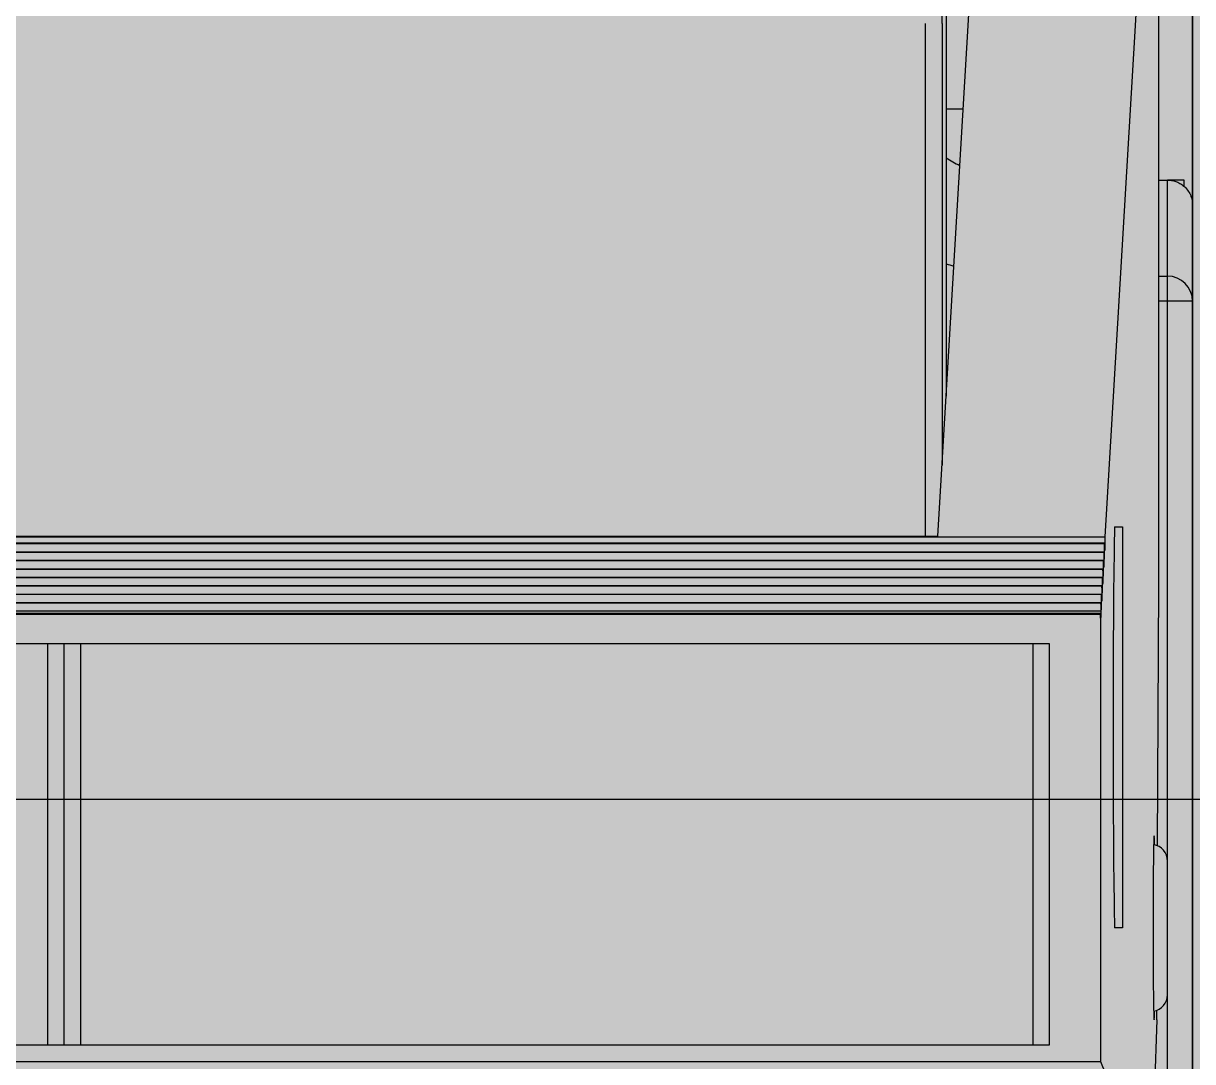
# Model space of a CAD drawing. Extents: x -20 to 2016, y -5898 to 916.
# Drawn here: x 1379.38 to 1393.38, y 624.33 to 636.76 of the extents above; entities that cross this region are included whole.
import ezdxf

# ---------------------------------------------------------------- set-up
doc = ezdxf.new("R2010")
doc.units = 0
doc.layers.add('MAIN-1', color=7, linetype='Continuous')
doc.layers.add('SYMS', color=7, linetype='Continuous')

msp = doc.modelspace()

# ---------------------------------------------------------------- hatches: boundary and pattern name
at = {"layer": 'SYMS', "true_color": 0x636466}
h = msp.add_hatch(color=251, dxfattribs=at)
h.dxf.hatch_style = 1
h.paths.add_polyline_path([(1399.586, 683.552), (1393.381, 683.552), (1393.381, 595.709), (1399.586, 595.709)])
h = msp.add_hatch(color=251, dxfattribs=at)
h.dxf.hatch_style = 1
h.paths.add_polyline_path([(1366.481, 597.033), (1393.381, 597.033), (1393.381, 676.033), (1366.481, 676.033)])

# ---------------------------------------------------------------- linework, layer by layer
at = {"layer": 'MAIN-1'}
for p, q in [((1390.431, 646.991), (1390.431, 632.298)), ((1392.977, 630.036), (1392.977, 640.568)), ((1390.331, 630.62), (1390.912, 640.433)), ((1392.913, 640.433), (1392.331, 630.615)), ((1390.382, 636.758), (1390.41, 638.358)), ((1390.182, 630.62), (1390.182, 636.758)), ((1390.382, 636.758), (1390.382, 631.472)), ((1390.634, 635.733), (1390.431, 635.733)), ((1392.977, 634.883), (1393.081, 634.883)), ((1393.281, 634.883), (1393.081, 634.883)), ((1393.081, 634.883), (1393.093, 634.882)), ((1393.081, 633.733), (1393.081, 634.883)), ((1393.093, 634.882), (1393.106, 634.882)), ((1393.106, 634.882), (1393.118, 634.88)), ((1393.118, 634.88), (1393.131, 634.878)), ((1393.131, 634.878), (1393.143, 634.876)), ((1393.143, 634.876), (1393.156, 634.873)), ((1393.156, 634.873), (1393.168, 634.87)), ((1393.168, 634.87), (1393.18, 634.866)), ((1393.18, 634.866), (1393.193, 634.861)), ((1393.193, 634.861), (1393.205, 634.856)), ((1393.205, 634.856), (1393.217, 634.85)), ((1393.217, 634.85), (1393.229, 634.843)), ((1393.229, 634.843), (1393.242, 634.836)), ((1393.242, 634.836), (1393.253, 634.828)), ((1393.253, 634.828), (1393.265, 634.819)), ((1393.265, 634.819), (1393.277, 634.81)), ((1393.277, 634.81), (1393.288, 634.8)), ((1393.281, 634.806), (1393.281, 634.883)), ((1393.288, 634.8), (1393.299, 634.789)), ((1393.299, 634.789), (1393.31, 634.777)), ((1393.31, 634.777), (1393.32, 634.764)), ((1393.32, 634.764), (1393.33, 634.75)), ((1393.33, 634.75), (1393.339, 634.736)), ((1393.339, 634.736), (1393.347, 634.721)), ((1393.347, 634.721), (1393.355, 634.705)), ((1393.355, 634.705), (1393.361, 634.689)), ((1393.361, 634.689), (1393.367, 634.672)), ((1393.367, 634.672), (1393.372, 634.655)), ((1393.372, 634.655), (1393.376, 634.637)), ((1393.376, 634.637), (1393.379, 634.619)), ((1393.379, 634.619), (1393.38, 634.601)), ((1393.38, 634.601), (1393.381, 634.583)), ((1393.381, 634.583), (1393.381, 633.433)), ((1392.977, 633.733), (1393.081, 633.733)), ((1393.081, 633.433), (1393.081, 633.733)), ((1393.081, 633.433), (1392.977, 633.433)), ((1393.081, 626.733), (1393.081, 633.433)), ((1393.381, 633.433), (1393.081, 633.433)), ((1393.381, 633.433), (1393.381, 615.833)), ((1392.448, 630.733), (1392.446, 630.655)), ((1392.448, 630.733), (1392.542, 630.733)), ((1392.542, 630.733), (1392.542, 625.933)), ((1367.422, 630.615), (1392.331, 630.615)), ((1369.422, 630.62), (1390.331, 630.62)), ((1392.331, 630.615), (1392.331, 630.613)), ((1392.331, 630.613), (1392.331, 630.611)), ((1392.331, 630.611), (1392.331, 630.609)), ((1392.331, 630.609), (1392.331, 630.607)), ((1392.331, 630.607), (1392.331, 630.605)), ((1392.331, 630.605), (1392.331, 630.602)), ((1392.331, 630.602), (1392.331, 630.599)), ((1392.331, 630.599), (1392.331, 630.596)), ((1392.331, 630.596), (1392.331, 630.592)), ((1392.331, 630.592), (1392.331, 630.588)), ((1392.446, 630.655), (1392.444, 630.568)), ((1367.423, 630.542), (1392.33, 630.542)), ((1367.427, 630.532), (1392.326, 630.532)), ((1392.325, 630.461), (1392.324, 630.452)), ((1392.324, 630.452), (1392.324, 630.443)), ((1392.326, 630.521), (1392.325, 630.517)), ((1392.325, 630.517), (1392.325, 630.513)), ((1392.325, 630.513), (1392.325, 630.508)), ((1392.325, 630.508), (1392.325, 630.502)), ((1392.325, 630.502), (1392.325, 630.496)), ((1392.325, 630.496), (1392.325, 630.49)), ((1392.325, 630.49), (1392.325, 630.483)), ((1392.325, 630.483), (1392.325, 630.476)), ((1392.325, 630.476), (1392.325, 630.469)), ((1392.325, 630.469), (1392.325, 630.461)), ((1392.326, 630.532), (1392.326, 630.531)), ((1392.326, 630.531), (1392.326, 630.532)), ((1392.326, 630.531), (1392.326, 630.53)), ((1392.327, 630.53), (1392.326, 630.531)), ((1392.326, 630.53), (1392.326, 630.529)), ((1392.326, 630.529), (1392.326, 630.527)), ((1392.326, 630.527), (1392.326, 630.524)), ((1392.326, 630.524), (1392.326, 630.521)), ((1392.327, 630.528), (1392.327, 630.53)), ((1392.327, 630.526), (1392.327, 630.528)), ((1392.327, 630.523), (1392.327, 630.526)), ((1392.327, 630.519), (1392.327, 630.523)), ((1392.327, 630.515), (1392.327, 630.519)), ((1392.327, 630.51), (1392.327, 630.515)), ((1392.328, 630.504), (1392.327, 630.51)), ((1392.328, 630.498), (1392.328, 630.504)), ((1392.328, 630.491), (1392.328, 630.498)), ((1392.328, 630.482), (1392.328, 630.491)), ((1392.328, 630.474), (1392.328, 630.482)), ((1392.328, 630.468), (1392.328, 630.474)), ((1392.328, 630.463), (1392.328, 630.468)), ((1392.328, 630.46), (1392.328, 630.463)), ((1392.328, 630.457), (1392.328, 630.46)), ((1392.328, 630.455), (1392.328, 630.457)), ((1392.328, 630.453), (1392.328, 630.455)), ((1392.329, 630.452), (1392.328, 630.453)), ((1392.33, 630.46), (1392.329, 630.458)), ((1392.329, 630.458), (1392.329, 630.455)), ((1392.329, 630.455), (1392.329, 630.453)), ((1392.329, 630.453), (1392.329, 630.452)), ((1392.329, 630.452), (1392.329, 630.451)), ((1392.329, 630.451), (1392.329, 630.452)), ((1392.329, 630.451), (1392.329, 630.45)), ((1392.329, 630.45), (1392.329, 630.451)), ((1392.329, 630.45), (1392.329, 630.449)), ((1392.329, 630.449), (1392.329, 630.45)), ((1392.329, 630.449), (1392.329, 630.449)), ((1392.329, 630.449), (1392.329, 630.449)), ((1392.331, 630.57), (1392.33, 630.565)), ((1392.33, 630.565), (1392.33, 630.56)), ((1392.33, 630.56), (1392.33, 630.554)), ((1392.33, 630.554), (1392.33, 630.548)), ((1392.33, 630.548), (1392.33, 630.542)), ((1392.33, 630.542), (1392.33, 630.529)), ((1392.33, 630.529), (1392.33, 630.519)), ((1392.33, 630.519), (1392.33, 630.509)), ((1392.33, 630.509), (1392.33, 630.501)), ((1392.33, 630.501), (1392.33, 630.495)), ((1392.33, 630.495), (1392.33, 630.489)), ((1392.33, 630.489), (1392.33, 630.484)), ((1392.33, 630.484), (1392.33, 630.479)), ((1392.33, 630.479), (1392.33, 630.475)), ((1392.33, 630.475), (1392.33, 630.471)), ((1392.33, 630.471), (1392.33, 630.467)), ((1392.33, 630.467), (1392.33, 630.464)), ((1392.33, 630.464), (1392.33, 630.46)), ((1392.331, 630.588), (1392.331, 630.584)), ((1392.331, 630.584), (1392.331, 630.58)), ((1392.331, 630.58), (1392.331, 630.575)), ((1392.331, 630.575), (1392.331, 630.57)), ((1392.442, 630.472), (1392.441, 630.367)), ((1392.444, 630.568), (1392.442, 630.472)), ((1367.429, 630.434), (1392.324, 630.434)), ((1367.433, 630.431), (1392.32, 630.431)), ((1367.435, 630.333), (1392.318, 630.333)), ((1367.439, 630.329), (1392.314, 630.329)), ((1392.314, 630.319), (1392.313, 630.315)), ((1392.313, 630.315), (1392.313, 630.311)), ((1392.313, 630.311), (1392.313, 630.306)), ((1392.314, 630.329), (1392.314, 630.329)), ((1392.314, 630.329), (1392.314, 630.328)), ((1392.315, 630.329), (1392.314, 630.329)), ((1392.314, 630.328), (1392.314, 630.327)), ((1392.314, 630.327), (1392.314, 630.325)), ((1392.314, 630.325), (1392.314, 630.322)), ((1392.314, 630.322), (1392.314, 630.319)), ((1392.315, 630.328), (1392.315, 630.329)), ((1392.315, 630.326), (1392.315, 630.328)), ((1392.315, 630.324), (1392.315, 630.326)), ((1392.315, 630.321), (1392.315, 630.324)), ((1392.315, 630.317), (1392.315, 630.321)), ((1392.315, 630.313), (1392.315, 630.317)), ((1392.315, 630.308), (1392.315, 630.313)), ((1392.319, 630.351), (1392.318, 630.342)), ((1392.318, 630.342), (1392.318, 630.333)), ((1392.318, 630.333), (1392.318, 630.321)), ((1392.318, 630.321), (1392.318, 630.311)), ((1392.318, 630.311), (1392.318, 630.302)), ((1392.32, 630.42), (1392.319, 630.416)), ((1392.319, 630.416), (1392.319, 630.412)), ((1392.319, 630.412), (1392.319, 630.407)), ((1392.319, 630.407), (1392.319, 630.401)), ((1392.319, 630.401), (1392.319, 630.395)), ((1392.319, 630.395), (1392.319, 630.389)), ((1392.319, 630.389), (1392.319, 630.382)), ((1392.319, 630.382), (1392.319, 630.375)), ((1392.319, 630.375), (1392.319, 630.368)), ((1392.319, 630.368), (1392.319, 630.36)), ((1392.319, 630.36), (1392.319, 630.351)), ((1392.32, 630.431), (1392.32, 630.43)), ((1392.32, 630.43), (1392.32, 630.431)), ((1392.32, 630.43), (1392.32, 630.429)), ((1392.321, 630.429), (1392.32, 630.43)), ((1392.32, 630.429), (1392.32, 630.428)), ((1392.32, 630.428), (1392.32, 630.426)), ((1392.32, 630.426), (1392.32, 630.423)), ((1392.32, 630.423), (1392.32, 630.42)), ((1392.321, 630.427), (1392.321, 630.429)), ((1392.321, 630.425), (1392.321, 630.427)), ((1392.321, 630.422), (1392.321, 630.425)), ((1392.321, 630.418), (1392.321, 630.422)), ((1392.321, 630.414), (1392.321, 630.418)), ((1392.321, 630.409), (1392.321, 630.414)), ((1392.322, 630.403), (1392.321, 630.409)), ((1392.322, 630.397), (1392.322, 630.403)), ((1392.322, 630.39), (1392.322, 630.397)), ((1392.322, 630.387), (1392.322, 630.39)), ((1392.322, 630.384), (1392.322, 630.387)), ((1392.322, 630.381), (1392.322, 630.384)), ((1392.322, 630.378), (1392.322, 630.381)), ((1392.322, 630.375), (1392.322, 630.378)), ((1392.322, 630.373), (1392.322, 630.375)), ((1392.322, 630.37), (1392.322, 630.373)), ((1392.322, 630.368), (1392.322, 630.37)), ((1392.322, 630.366), (1392.322, 630.368)), ((1392.322, 630.364), (1392.322, 630.366)), ((1392.322, 630.362), (1392.322, 630.364)), ((1392.322, 630.361), (1392.322, 630.362)), ((1392.322, 630.359), (1392.322, 630.361)), ((1392.322, 630.357), (1392.322, 630.359)), ((1392.322, 630.356), (1392.322, 630.357)), ((1392.322, 630.355), (1392.322, 630.356)), ((1392.322, 630.35), (1392.322, 630.355)), ((1392.322, 630.355), (1392.322, 630.352)), ((1392.322, 630.353), (1392.322, 630.355)), ((1392.322, 630.352), (1392.322, 630.353)), ((1392.322, 630.349), (1392.322, 630.35)), ((1392.322, 630.348), (1392.322, 630.349)), ((1392.322, 630.349), (1392.322, 630.349)), ((1392.323, 630.347), (1392.322, 630.348)), ((1392.324, 630.356), (1392.323, 630.355)), ((1392.323, 630.355), (1392.323, 630.353)), ((1392.323, 630.353), (1392.323, 630.352)), ((1392.323, 630.352), (1392.323, 630.35)), ((1392.323, 630.35), (1392.323, 630.349)), ((1392.323, 630.349), (1392.323, 630.348)), ((1392.323, 630.348), (1392.323, 630.347)), ((1392.323, 630.347), (1392.323, 630.346)), ((1392.323, 630.346), (1392.323, 630.347)), ((1392.323, 630.347), (1392.323, 630.347)), ((1392.323, 630.347), (1392.323, 630.347)), ((1392.323, 630.346), (1392.323, 630.346)), ((1392.323, 630.346), (1392.323, 630.346)), ((1392.323, 630.346), (1392.323, 630.345)), ((1392.323, 630.345), (1392.323, 630.346)), ((1392.323, 630.346), (1392.323, 630.346)), ((1392.323, 630.346), (1392.323, 630.346)), ((1392.323, 630.345), (1392.323, 630.345)), ((1392.323, 630.345), (1392.323, 630.345)), ((1392.323, 630.345), (1392.323, 630.345)), ((1392.323, 630.345), (1392.323, 630.345)), ((1392.323, 630.345), (1392.323, 630.345)), ((1392.324, 630.443), (1392.324, 630.434)), ((1392.324, 630.434), (1392.324, 630.422)), ((1392.324, 630.422), (1392.324, 630.412)), ((1392.324, 630.412), (1392.324, 630.403)), ((1392.324, 630.403), (1392.324, 630.395)), ((1392.324, 630.395), (1392.324, 630.387)), ((1392.324, 630.387), (1392.324, 630.381)), ((1392.324, 630.381), (1392.324, 630.376)), ((1392.324, 630.376), (1392.324, 630.371)), ((1392.324, 630.371), (1392.324, 630.367)), ((1392.324, 630.367), (1392.324, 630.364)), ((1392.324, 630.364), (1392.324, 630.361)), ((1392.324, 630.361), (1392.324, 630.358)), ((1392.324, 630.358), (1392.324, 630.356)), ((1392.441, 630.367), (1392.439, 630.254)), ((1367.441, 630.232), (1392.312, 630.232)), ((1367.445, 630.228), (1392.308, 630.228)), ((1392.308, 630.214), (1392.307, 630.21)), ((1392.307, 630.21), (1392.307, 630.205)), ((1392.307, 630.205), (1392.307, 630.199)), ((1392.307, 630.199), (1392.307, 630.193)), ((1392.307, 630.193), (1392.307, 630.187)), ((1392.307, 630.187), (1392.307, 630.18)), ((1392.307, 630.18), (1392.307, 630.173)), ((1392.307, 630.173), (1392.307, 630.165)), ((1392.308, 630.228), (1392.308, 630.228)), ((1392.308, 630.228), (1392.308, 630.227)), ((1392.309, 630.228), (1392.308, 630.228)), ((1392.308, 630.227), (1392.308, 630.226)), ((1392.308, 630.226), (1392.308, 630.224)), ((1392.308, 630.224), (1392.308, 630.221)), ((1392.308, 630.221), (1392.308, 630.218)), ((1392.308, 630.218), (1392.308, 630.214)), ((1392.309, 630.227), (1392.309, 630.228)), ((1392.309, 630.225), (1392.309, 630.227)), ((1392.309, 630.223), (1392.309, 630.225)), ((1392.309, 630.22), (1392.309, 630.223)), ((1392.309, 630.216), (1392.309, 630.22)), ((1392.309, 630.212), (1392.309, 630.216)), ((1392.309, 630.207), (1392.309, 630.212)), ((1392.31, 630.201), (1392.309, 630.207)), ((1392.31, 630.195), (1392.31, 630.201)), ((1392.31, 630.188), (1392.31, 630.195)), ((1392.31, 630.185), (1392.31, 630.188)), ((1392.31, 630.182), (1392.31, 630.185)), ((1392.31, 630.179), (1392.31, 630.182)), ((1392.31, 630.176), (1392.31, 630.179)), ((1392.31, 630.173), (1392.31, 630.176)), ((1392.31, 630.171), (1392.31, 630.173)), ((1392.31, 630.168), (1392.31, 630.171)), ((1392.31, 630.166), (1392.31, 630.168)), ((1392.313, 630.25), (1392.312, 630.241)), ((1392.312, 630.241), (1392.312, 630.232)), ((1392.312, 630.232), (1392.312, 630.22)), ((1392.312, 630.22), (1392.312, 630.21)), ((1392.312, 630.21), (1392.312, 630.201)), ((1392.312, 630.201), (1392.312, 630.192)), ((1392.312, 630.192), (1392.312, 630.185)), ((1392.312, 630.185), (1392.312, 630.179)), ((1392.312, 630.179), (1392.312, 630.174)), ((1392.312, 630.174), (1392.312, 630.169)), ((1392.312, 630.169), (1392.312, 630.165)), ((1392.313, 630.306), (1392.313, 630.3)), ((1392.313, 630.3), (1392.313, 630.294)), ((1392.313, 630.294), (1392.313, 630.288)), ((1392.313, 630.288), (1392.313, 630.281)), ((1392.313, 630.281), (1392.313, 630.274)), ((1392.313, 630.274), (1392.313, 630.266)), ((1392.313, 630.266), (1392.313, 630.258)), ((1392.313, 630.258), (1392.313, 630.25)), ((1392.316, 630.302), (1392.315, 630.308)), ((1392.316, 630.296), (1392.316, 630.302)), ((1392.316, 630.289), (1392.316, 630.296)), ((1392.316, 630.286), (1392.316, 630.289)), ((1392.316, 630.283), (1392.316, 630.286)), ((1392.316, 630.28), (1392.316, 630.283)), ((1392.316, 630.277), (1392.316, 630.28)), ((1392.316, 630.274), (1392.316, 630.277)), ((1392.316, 630.272), (1392.316, 630.274)), ((1392.316, 630.269), (1392.316, 630.272)), ((1392.316, 630.267), (1392.316, 630.269)), ((1392.316, 630.265), (1392.316, 630.267)), ((1392.316, 630.263), (1392.316, 630.265)), ((1392.316, 630.261), (1392.316, 630.263)), ((1392.316, 630.259), (1392.316, 630.261)), ((1392.316, 630.258), (1392.316, 630.259)), ((1392.316, 630.256), (1392.316, 630.258)), ((1392.316, 630.255), (1392.316, 630.256)), ((1392.316, 630.254), (1392.316, 630.255)), ((1392.316, 630.252), (1392.316, 630.254)), ((1392.316, 630.251), (1392.316, 630.252)), ((1392.316, 630.25), (1392.316, 630.251)), ((1392.316, 630.249), (1392.316, 630.25)), ((1392.316, 630.248), (1392.316, 630.249)), ((1392.317, 630.247), (1392.316, 630.248)), ((1392.316, 630.248), (1392.316, 630.248)), ((1392.318, 630.255), (1392.317, 630.254)), ((1392.317, 630.254), (1392.317, 630.252)), ((1392.317, 630.252), (1392.317, 630.251)), ((1392.317, 630.251), (1392.317, 630.249)), ((1392.317, 630.249), (1392.317, 630.248)), ((1392.317, 630.248), (1392.317, 630.247)), ((1392.317, 630.247), (1392.317, 630.246)), ((1392.317, 630.246), (1392.317, 630.247)), ((1392.317, 630.246), (1392.317, 630.245)), ((1392.317, 630.245), (1392.317, 630.246)), ((1392.317, 630.246), (1392.317, 630.246)), ((1392.317, 630.245), (1392.317, 630.245)), ((1392.317, 630.245), (1392.317, 630.245)), ((1392.317, 630.245), (1392.317, 630.244)), ((1392.317, 630.244), (1392.317, 630.245)), ((1392.317, 630.245), (1392.317, 630.245)), ((1392.317, 630.245), (1392.317, 630.245)), ((1392.317, 630.245), (1392.317, 630.245)), ((1392.317, 630.244), (1392.317, 630.244)), ((1392.317, 630.244), (1392.317, 630.244)), ((1392.317, 630.244), (1392.317, 630.244)), ((1392.317, 630.244), (1392.317, 630.244)), ((1392.317, 630.244), (1392.317, 630.244)), ((1392.318, 630.302), (1392.318, 630.294)), ((1392.318, 630.294), (1392.318, 630.286)), ((1392.318, 630.286), (1392.318, 630.28)), ((1392.318, 630.28), (1392.318, 630.275)), ((1392.318, 630.275), (1392.318, 630.27)), ((1392.318, 630.27), (1392.318, 630.266)), ((1392.318, 630.266), (1392.318, 630.263)), ((1392.318, 630.263), (1392.318, 630.26)), ((1392.318, 630.26), (1392.318, 630.257)), ((1392.318, 630.257), (1392.318, 630.255)), ((1392.439, 630.254), (1392.438, 630.131)), ((1367.447, 630.131), (1392.306, 630.131)), ((1367.451, 630.127), (1392.302, 630.127)), ((1367.453, 630.03), (1392.3, 630.03)), ((1392.301, 630.048), (1392.3, 630.039)), ((1392.3, 630.039), (1392.3, 630.03)), ((1392.3, 630.03), (1392.3, 630.018)), ((1392.302, 630.113), (1392.301, 630.109)), ((1392.301, 630.109), (1392.301, 630.104)), ((1392.301, 630.104), (1392.301, 630.098)), ((1392.301, 630.098), (1392.301, 630.092)), ((1392.301, 630.092), (1392.301, 630.086)), ((1392.301, 630.086), (1392.301, 630.079)), ((1392.301, 630.079), (1392.301, 630.072)), ((1392.301, 630.072), (1392.301, 630.064)), ((1392.301, 630.064), (1392.301, 630.056)), ((1392.301, 630.056), (1392.301, 630.048)), ((1392.302, 630.127), (1392.302, 630.127)), ((1392.302, 630.127), (1392.302, 630.126)), ((1392.303, 630.127), (1392.302, 630.127)), ((1392.302, 630.126), (1392.302, 630.125)), ((1392.302, 630.125), (1392.302, 630.123)), ((1392.302, 630.123), (1392.302, 630.12)), ((1392.302, 630.12), (1392.302, 630.117)), ((1392.302, 630.117), (1392.302, 630.113)), ((1392.303, 630.126), (1392.303, 630.127)), ((1392.303, 630.124), (1392.303, 630.126)), ((1392.303, 630.122), (1392.303, 630.124)), ((1392.303, 630.119), (1392.303, 630.122)), ((1392.303, 630.115), (1392.303, 630.119)), ((1392.303, 630.111), (1392.303, 630.115)), ((1392.303, 630.106), (1392.303, 630.111)), ((1392.304, 630.1), (1392.303, 630.106)), ((1392.304, 630.094), (1392.304, 630.1)), ((1392.304, 630.087), (1392.304, 630.094)), ((1392.304, 630.084), (1392.304, 630.087)), ((1392.304, 630.081), (1392.304, 630.084)), ((1392.304, 630.078), (1392.304, 630.081)), ((1392.304, 630.075), (1392.304, 630.078)), ((1392.304, 630.072), (1392.304, 630.075)), ((1392.304, 630.07), (1392.304, 630.072)), ((1392.304, 630.067), (1392.304, 630.07)), ((1392.304, 630.065), (1392.304, 630.067)), ((1392.304, 630.063), (1392.304, 630.065)), ((1392.304, 630.061), (1392.304, 630.063)), ((1392.304, 630.059), (1392.304, 630.061)), ((1392.304, 630.057), (1392.304, 630.059)), ((1392.304, 630.056), (1392.304, 630.057)), ((1392.304, 630.054), (1392.304, 630.056)), ((1392.304, 630.053), (1392.304, 630.054)), ((1392.304, 630.051), (1392.304, 630.053)), ((1392.304, 630.047), (1392.304, 630.052)), ((1392.304, 630.052), (1392.304, 630.049)), ((1392.304, 630.05), (1392.304, 630.051)), ((1392.304, 630.049), (1392.304, 630.05)), ((1392.304, 630.046), (1392.304, 630.047)), ((1392.305, 630.046), (1392.304, 630.046)), ((1392.306, 630.053), (1392.305, 630.051)), ((1392.305, 630.051), (1392.305, 630.05)), ((1392.305, 630.05), (1392.305, 630.049)), ((1392.305, 630.049), (1392.305, 630.047)), ((1392.305, 630.047), (1392.305, 630.046)), ((1392.305, 630.046), (1392.305, 630.045)), ((1392.305, 630.045), (1392.305, 630.046)), ((1392.305, 630.045), (1392.305, 630.044)), ((1392.305, 630.044), (1392.305, 630.045)), ((1392.305, 630.044), (1392.305, 630.043)), ((1392.305, 630.043), (1392.305, 630.044)), ((1392.305, 630.044), (1392.305, 630.044)), ((1392.305, 630.043), (1392.305, 630.043)), ((1392.305, 630.043), (1392.305, 630.042)), ((1392.305, 630.042), (1392.305, 630.043)), ((1392.305, 630.043), (1392.305, 630.043)), ((1392.305, 630.043), (1392.305, 630.043)), ((1392.305, 630.042), (1392.305, 630.042)), ((1392.305, 630.042), (1392.305, 630.042)), ((1392.305, 630.042), (1392.305, 630.042)), ((1392.305, 630.042), (1392.305, 630.042)), ((1392.305, 630.042), (1392.305, 630.042)), ((1392.305, 630.042), (1392.305, 630.042)), ((1392.305, 630.042), (1392.305, 630.042)), ((1392.307, 630.149), (1392.306, 630.14)), ((1392.306, 630.14), (1392.306, 630.131)), ((1392.306, 630.131), (1392.306, 630.119)), ((1392.306, 630.119), (1392.306, 630.109)), ((1392.306, 630.109), (1392.306, 630.1)), ((1392.306, 630.1), (1392.306, 630.091)), ((1392.306, 630.091), (1392.306, 630.084)), ((1392.306, 630.084), (1392.306, 630.078)), ((1392.306, 630.078), (1392.306, 630.073)), ((1392.306, 630.073), (1392.306, 630.068)), ((1392.306, 630.068), (1392.306, 630.064)), ((1392.306, 630.064), (1392.306, 630.061)), ((1392.306, 630.061), (1392.306, 630.058)), ((1392.306, 630.058), (1392.306, 630.055)), ((1392.306, 630.055), (1392.306, 630.053)), ((1392.307, 630.165), (1392.307, 630.157)), ((1392.307, 630.157), (1392.307, 630.149)), ((1392.31, 630.164), (1392.31, 630.166)), ((1392.31, 630.162), (1392.31, 630.164)), ((1392.31, 630.16), (1392.31, 630.162)), ((1392.31, 630.158), (1392.31, 630.16)), ((1392.31, 630.157), (1392.31, 630.158)), ((1392.31, 630.155), (1392.31, 630.157)), ((1392.31, 630.154), (1392.31, 630.155)), ((1392.31, 630.152), (1392.31, 630.154)), ((1392.31, 630.148), (1392.31, 630.153)), ((1392.31, 630.153), (1392.31, 630.15)), ((1392.31, 630.151), (1392.31, 630.152)), ((1392.31, 630.15), (1392.31, 630.151)), ((1392.31, 630.147), (1392.31, 630.148)), ((1392.311, 630.146), (1392.31, 630.147)), ((1392.31, 630.147), (1392.31, 630.147)), ((1392.312, 630.154), (1392.311, 630.152)), ((1392.311, 630.152), (1392.311, 630.151)), ((1392.311, 630.151), (1392.311, 630.15)), ((1392.311, 630.15), (1392.311, 630.148)), ((1392.311, 630.148), (1392.311, 630.147)), ((1392.311, 630.147), (1392.311, 630.146)), ((1392.311, 630.146), (1392.311, 630.145)), ((1392.311, 630.145), (1392.311, 630.146)), ((1392.311, 630.145), (1392.311, 630.144)), ((1392.311, 630.144), (1392.311, 630.145)), ((1392.311, 630.145), (1392.311, 630.145)), ((1392.311, 630.144), (1392.311, 630.144)), ((1392.311, 630.144), (1392.311, 630.144)), ((1392.311, 630.144), (1392.311, 630.143)), ((1392.311, 630.143), (1392.311, 630.144)), ((1392.311, 630.144), (1392.311, 630.144)), ((1392.311, 630.144), (1392.311, 630.144)), ((1392.311, 630.144), (1392.311, 630.144)), ((1392.311, 630.143), (1392.311, 630.143)), ((1392.311, 630.143), (1392.311, 630.143)), ((1392.311, 630.143), (1392.311, 630.143)), ((1392.311, 630.143), (1392.311, 630.143)), ((1392.311, 630.143), (1392.311, 630.143)), ((1392.312, 630.165), (1392.312, 630.162)), ((1392.312, 630.162), (1392.312, 630.159)), ((1392.312, 630.159), (1392.312, 630.156)), ((1392.312, 630.156), (1392.312, 630.154)), ((1392.438, 630.131), (1392.436, 630.001)), ((1392.962, 626.915), (1392.977, 630.036)), ((1367.457, 630.026), (1392.296, 630.026)), ((1367.459, 629.928), (1392.294, 629.928)), ((1367.463, 629.925), (1392.29, 629.925)), ((1392.29, 629.911), (1392.289, 629.906)), ((1392.289, 629.906), (1392.289, 629.901)), ((1392.289, 629.901), (1392.289, 629.896)), ((1392.289, 629.896), (1392.289, 629.89)), ((1392.289, 629.89), (1392.289, 629.884)), ((1392.29, 629.925), (1392.29, 629.925)), ((1392.29, 629.925), (1392.29, 629.924)), ((1392.291, 629.925), (1392.29, 629.925)), ((1392.29, 629.924), (1392.29, 629.923)), ((1392.29, 629.923), (1392.29, 629.921)), ((1392.29, 629.921), (1392.29, 629.918)), ((1392.29, 629.918), (1392.29, 629.915)), ((1392.29, 629.915), (1392.29, 629.911)), ((1392.291, 629.924), (1392.291, 629.925)), ((1392.291, 629.922), (1392.291, 629.924)), ((1392.291, 629.92), (1392.291, 629.922)), ((1392.291, 629.917), (1392.291, 629.92)), ((1392.291, 629.913), (1392.291, 629.917)), ((1392.291, 629.908), (1392.291, 629.913)), ((1392.292, 629.903), (1392.291, 629.908)), ((1392.292, 629.898), (1392.292, 629.903)), ((1392.292, 629.892), (1392.292, 629.898)), ((1392.292, 629.885), (1392.292, 629.892)), ((1392.295, 629.938), (1392.294, 629.928)), ((1392.294, 629.928), (1392.294, 629.917)), ((1392.294, 629.917), (1392.294, 629.907)), ((1392.294, 629.907), (1392.294, 629.897)), ((1392.294, 629.897), (1392.294, 629.889)), ((1392.294, 629.889), (1392.294, 629.882)), ((1392.296, 630.012), (1392.295, 630.007)), ((1392.295, 630.007), (1392.295, 630.003)), ((1392.295, 630.003), (1392.295, 629.997)), ((1392.295, 629.997), (1392.295, 629.991)), ((1392.295, 629.991), (1392.295, 629.985)), ((1392.295, 629.985), (1392.295, 629.978)), ((1392.295, 629.978), (1392.295, 629.971)), ((1392.295, 629.971), (1392.295, 629.963)), ((1392.295, 629.963), (1392.295, 629.955)), ((1392.295, 629.955), (1392.295, 629.947)), ((1392.295, 629.947), (1392.295, 629.938)), ((1392.296, 630.026), (1392.296, 630.026)), ((1392.296, 630.026), (1392.296, 630.025)), ((1392.297, 630.026), (1392.296, 630.026)), ((1392.296, 630.025), (1392.296, 630.024)), ((1392.296, 630.024), (1392.296, 630.022)), ((1392.296, 630.022), (1392.296, 630.019)), ((1392.296, 630.019), (1392.296, 630.016)), ((1392.296, 630.016), (1392.296, 630.012)), ((1392.297, 630.025), (1392.297, 630.026)), ((1392.297, 630.023), (1392.297, 630.025)), ((1392.297, 630.021), (1392.297, 630.023)), ((1392.297, 630.018), (1392.297, 630.021)), ((1392.297, 630.014), (1392.297, 630.018)), ((1392.297, 630.01), (1392.297, 630.014)), ((1392.297, 630.004), (1392.297, 630.01)), ((1392.298, 629.999), (1392.297, 630.004)), ((1392.298, 629.993), (1392.298, 629.999)), ((1392.298, 629.986), (1392.298, 629.993)), ((1392.298, 629.983), (1392.298, 629.986)), ((1392.298, 629.979), (1392.298, 629.983)), ((1392.298, 629.977), (1392.298, 629.979)), ((1392.298, 629.974), (1392.298, 629.977)), ((1392.298, 629.971), (1392.298, 629.974)), ((1392.298, 629.969), (1392.298, 629.971)), ((1392.298, 629.966), (1392.298, 629.969)), ((1392.298, 629.964), (1392.298, 629.966)), ((1392.298, 629.962), (1392.298, 629.964)), ((1392.298, 629.96), (1392.298, 629.962)), ((1392.298, 629.958), (1392.298, 629.96)), ((1392.298, 629.956), (1392.298, 629.958)), ((1392.298, 629.955), (1392.298, 629.956)), ((1392.298, 629.953), (1392.298, 629.955)), ((1392.298, 629.952), (1392.298, 629.953)), ((1392.298, 629.95), (1392.298, 629.952)), ((1392.298, 629.946), (1392.298, 629.951)), ((1392.298, 629.951), (1392.298, 629.948)), ((1392.298, 629.949), (1392.298, 629.95)), ((1392.298, 629.948), (1392.298, 629.949)), ((1392.299, 629.945), (1392.298, 629.946)), ((1392.3, 629.95), (1392.299, 629.949)), ((1392.299, 629.949), (1392.299, 629.947)), ((1392.299, 629.947), (1392.299, 629.946)), ((1392.299, 629.946), (1392.299, 629.945)), ((1392.299, 629.945), (1392.299, 629.944)), ((1392.299, 629.944), (1392.299, 629.945)), ((1392.299, 629.945), (1392.299, 629.945)), ((1392.299, 629.944), (1392.299, 629.943)), ((1392.299, 629.943), (1392.299, 629.944)), ((1392.299, 629.943), (1392.299, 629.942)), ((1392.299, 629.942), (1392.299, 629.943)), ((1392.299, 629.943), (1392.299, 629.943)), ((1392.299, 629.942), (1392.299, 629.942)), ((1392.299, 629.942), (1392.299, 629.941)), ((1392.299, 629.941), (1392.299, 629.942)), ((1392.299, 629.942), (1392.299, 629.942)), ((1392.299, 629.942), (1392.299, 629.942)), ((1392.299, 629.941), (1392.299, 629.941)), ((1392.299, 629.941), (1392.299, 629.941)), ((1392.299, 629.941), (1392.299, 629.941)), ((1392.299, 629.941), (1392.299, 629.941)), ((1392.299, 629.941), (1392.299, 629.941)), ((1392.299, 629.941), (1392.299, 629.941)), ((1392.299, 629.941), (1392.299, 629.941)), ((1392.3, 630.018), (1392.3, 630.008)), ((1392.3, 630.008), (1392.3, 629.999)), ((1392.3, 629.999), (1392.3, 629.99)), ((1392.3, 629.99), (1392.3, 629.983)), ((1392.3, 629.983), (1392.3, 629.977)), ((1392.3, 629.977), (1392.3, 629.972)), ((1392.3, 629.972), (1392.3, 629.967)), ((1392.3, 629.967), (1392.3, 629.963)), ((1392.3, 629.963), (1392.3, 629.959)), ((1392.3, 629.959), (1392.3, 629.957)), ((1392.3, 629.957), (1392.3, 629.954)), ((1392.3, 629.954), (1392.3, 629.952)), ((1392.3, 629.952), (1392.3, 629.95)), ((1392.436, 630.001), (1392.435, 629.865)), ((1367.465, 629.827), (1392.288, 629.827)), ((1367.469, 629.824), (1392.284, 629.824)), ((1392.284, 629.81), (1392.283, 629.805)), ((1392.283, 629.805), (1392.283, 629.8)), ((1392.283, 629.8), (1392.283, 629.795)), ((1392.283, 629.795), (1392.283, 629.789)), ((1392.283, 629.789), (1392.283, 629.783)), ((1392.283, 629.783), (1392.283, 629.776)), ((1392.283, 629.776), (1392.283, 629.769)), ((1392.283, 629.769), (1392.283, 629.761)), ((1392.283, 629.761), (1392.283, 629.753)), ((1392.283, 629.753), (1392.283, 629.745)), ((1392.284, 629.824), (1392.284, 629.824)), ((1392.284, 629.824), (1392.284, 629.823)), ((1392.285, 629.824), (1392.284, 629.824)), ((1392.284, 629.823), (1392.284, 629.822)), ((1392.284, 629.822), (1392.284, 629.819)), ((1392.284, 629.819), (1392.284, 629.817)), ((1392.284, 629.817), (1392.284, 629.814)), ((1392.284, 629.814), (1392.284, 629.81)), ((1392.285, 629.823), (1392.285, 629.824)), ((1392.285, 629.821), (1392.285, 629.823)), ((1392.285, 629.819), (1392.285, 629.821)), ((1392.285, 629.816), (1392.285, 629.819)), ((1392.285, 629.812), (1392.285, 629.816)), ((1392.285, 629.807), (1392.285, 629.812)), ((1392.286, 629.802), (1392.285, 629.807)), ((1392.286, 629.797), (1392.286, 629.802)), ((1392.286, 629.791), (1392.286, 629.797)), ((1392.286, 629.784), (1392.286, 629.791)), ((1392.286, 629.78), (1392.286, 629.784)), ((1392.286, 629.777), (1392.286, 629.78)), ((1392.286, 629.774), (1392.286, 629.777)), ((1392.286, 629.772), (1392.286, 629.774)), ((1392.286, 629.769), (1392.286, 629.772)), ((1392.286, 629.767), (1392.286, 629.769)), ((1392.286, 629.764), (1392.286, 629.767)), ((1392.286, 629.762), (1392.286, 629.764)), ((1392.286, 629.76), (1392.286, 629.762)), ((1392.286, 629.758), (1392.286, 629.76)), ((1392.286, 629.756), (1392.286, 629.758)), ((1392.286, 629.754), (1392.286, 629.756)), ((1392.286, 629.753), (1392.286, 629.754)), ((1392.286, 629.751), (1392.286, 629.753)), ((1392.286, 629.75), (1392.286, 629.751)), ((1392.286, 629.748), (1392.286, 629.75)), ((1392.287, 629.744), (1392.286, 629.749)), ((1392.286, 629.749), (1392.286, 629.746)), ((1392.286, 629.747), (1392.286, 629.748)), ((1392.288, 629.748), (1392.287, 629.747)), ((1392.289, 629.837), (1392.288, 629.827)), ((1392.288, 629.827), (1392.288, 629.816)), ((1392.288, 629.816), (1392.288, 629.806)), ((1392.288, 629.806), (1392.288, 629.796)), ((1392.288, 629.796), (1392.288, 629.788)), ((1392.288, 629.788), (1392.288, 629.781)), ((1392.288, 629.781), (1392.288, 629.775)), ((1392.288, 629.775), (1392.288, 629.769)), ((1392.288, 629.769), (1392.288, 629.765)), ((1392.288, 629.765), (1392.288, 629.761)), ((1392.288, 629.761), (1392.288, 629.757)), ((1392.288, 629.757), (1392.288, 629.754)), ((1392.288, 629.754), (1392.288, 629.752)), ((1392.288, 629.752), (1392.288, 629.75)), ((1392.288, 629.75), (1392.288, 629.748)), ((1392.289, 629.884), (1392.289, 629.877)), ((1392.289, 629.877), (1392.289, 629.87)), ((1392.289, 629.87), (1392.289, 629.862)), ((1392.289, 629.862), (1392.289, 629.854)), ((1392.289, 629.854), (1392.289, 629.846)), ((1392.289, 629.846), (1392.289, 629.837)), ((1392.292, 629.881), (1392.292, 629.885)), ((1392.292, 629.878), (1392.292, 629.881)), ((1392.292, 629.875), (1392.292, 629.878)), ((1392.292, 629.873), (1392.292, 629.875)), ((1392.292, 629.87), (1392.292, 629.873)), ((1392.292, 629.868), (1392.292, 629.87)), ((1392.292, 629.865), (1392.292, 629.868)), ((1392.292, 629.863), (1392.292, 629.865)), ((1392.292, 629.861), (1392.292, 629.863)), ((1392.292, 629.859), (1392.292, 629.861)), ((1392.292, 629.857), (1392.292, 629.859)), ((1392.292, 629.855), (1392.292, 629.857)), ((1392.292, 629.854), (1392.292, 629.855)), ((1392.292, 629.852), (1392.292, 629.854)), ((1392.292, 629.851), (1392.292, 629.852)), ((1392.292, 629.849), (1392.292, 629.851)), ((1392.292, 629.845), (1392.292, 629.85)), ((1392.292, 629.85), (1392.292, 629.847)), ((1392.292, 629.848), (1392.292, 629.849)), ((1392.292, 629.847), (1392.292, 629.848)), ((1392.293, 629.844), (1392.292, 629.845)), ((1392.294, 629.849), (1392.293, 629.848)), ((1392.293, 629.848), (1392.293, 629.846)), ((1392.293, 629.846), (1392.293, 629.845)), ((1392.293, 629.845), (1392.293, 629.844)), ((1392.293, 629.844), (1392.293, 629.843)), ((1392.293, 629.843), (1392.293, 629.844)), ((1392.293, 629.843), (1392.293, 629.842)), ((1392.293, 629.842), (1392.293, 629.843)), ((1392.293, 629.843), (1392.293, 629.843)), ((1392.293, 629.842), (1392.293, 629.841)), ((1392.293, 629.841), (1392.293, 629.842)), ((1392.293, 629.842), (1392.293, 629.842)), ((1392.293, 629.841), (1392.293, 629.841)), ((1392.293, 629.841), (1392.293, 629.84)), ((1392.293, 629.84), (1392.293, 629.841)), ((1392.293, 629.841), (1392.293, 629.841)), ((1392.293, 629.841), (1392.293, 629.841)), ((1392.293, 629.84), (1392.293, 629.84)), ((1392.293, 629.84), (1392.293, 629.84)), ((1392.293, 629.84), (1392.293, 629.84)), ((1392.293, 629.84), (1392.293, 629.84)), ((1392.293, 629.84), (1392.293, 629.84)), ((1392.293, 629.84), (1392.293, 629.84)), ((1392.293, 629.84), (1392.293, 629.84)), ((1392.294, 629.882), (1392.294, 629.876)), ((1392.294, 629.876), (1392.294, 629.87)), ((1392.294, 629.87), (1392.294, 629.866)), ((1392.294, 629.866), (1392.294, 629.862)), ((1392.294, 629.862), (1392.294, 629.858)), ((1392.294, 629.858), (1392.294, 629.856)), ((1392.294, 629.856), (1392.294, 629.853)), ((1392.294, 629.853), (1392.294, 629.851)), ((1392.294, 629.851), (1392.294, 629.849)), ((1392.435, 629.865), (1392.434, 629.721)), ((1367.471, 629.726), (1392.282, 629.726)), ((1392.279, 629.697), (1367.634, 629.697)), ((1392.279, 629.683), (1367.77, 629.683)), ((1392.28, 629.697), (1392.279, 629.697)), ((1392.279, 629.697), (1392.279, 629.697)), ((1392.279, 629.697), (1392.279, 629.697)), ((1392.279, 629.697), (1392.279, 629.697)), ((1392.279, 629.697), (1392.279, 629.697)), ((1392.279, 629.697), (1392.279, 629.696)), ((1392.279, 629.696), (1392.279, 629.696)), ((1392.279, 629.696), (1392.279, 629.695)), ((1392.279, 629.695), (1392.279, 629.694)), ((1392.279, 629.694), (1392.279, 629.693)), ((1392.279, 629.693), (1392.279, 629.693)), ((1392.279, 629.693), (1392.279, 629.692)), ((1392.279, 629.692), (1392.279, 629.691)), ((1392.279, 629.691), (1392.279, 629.69)), ((1392.279, 629.69), (1392.279, 629.688)), ((1392.279, 629.688), (1392.279, 629.687)), ((1392.279, 629.687), (1392.279, 629.686)), ((1392.279, 629.686), (1392.279, 629.684)), ((1392.279, 629.684), (1392.279, 629.683)), ((1392.279, 629.683), (1392.279, 624.333)), ((1392.28, 629.696), (1392.28, 629.697)), ((1392.28, 629.697), (1392.28, 629.697)), ((1392.28, 629.697), (1392.28, 629.697)), ((1392.28, 629.697), (1392.28, 629.697)), ((1392.28, 629.695), (1392.28, 629.696)), ((1392.28, 629.696), (1392.28, 629.696)), ((1392.28, 629.694), (1392.28, 629.695)), ((1392.28, 629.695), (1392.28, 629.695)), ((1392.28, 629.693), (1392.28, 629.694)), ((1392.28, 629.692), (1392.28, 629.693)), ((1392.28, 629.691), (1392.28, 629.692)), ((1392.28, 629.69), (1392.28, 629.691)), ((1392.28, 629.689), (1392.28, 629.69)), ((1392.28, 629.688), (1392.28, 629.689)), ((1392.28, 629.687), (1392.28, 629.688)), ((1392.28, 629.685), (1392.28, 629.687)), ((1392.28, 629.684), (1392.28, 629.685)), ((1392.28, 629.683), (1392.28, 629.684)), ((1392.28, 629.678), (1392.28, 629.683)), ((1392.28, 629.674), (1392.28, 629.678)), ((1392.28, 629.67), (1392.28, 629.674)), ((1392.28, 629.666), (1392.28, 629.67)), ((1392.28, 629.662), (1392.28, 629.666)), ((1392.28, 629.659), (1392.28, 629.662)), ((1392.28, 629.656), (1392.28, 629.659)), ((1392.28, 629.654), (1392.28, 629.656)), ((1392.28, 629.651), (1392.28, 629.654)), ((1392.28, 629.649), (1392.28, 629.651)), ((1392.281, 629.647), (1392.28, 629.649)), ((1392.282, 629.648), (1392.281, 629.645)), ((1392.281, 629.645), (1392.281, 629.647)), ((1392.281, 629.645), (1392.281, 629.643)), ((1392.281, 629.644), (1392.281, 629.645)), ((1392.281, 629.643), (1392.281, 629.644)), ((1392.281, 629.643), (1392.281, 629.642)), ((1392.281, 629.642), (1392.281, 629.643)), ((1392.281, 629.642), (1392.281, 629.641)), ((1392.281, 629.641), (1392.281, 629.642)), ((1392.281, 629.641), (1392.281, 629.641)), ((1392.281, 629.641), (1392.281, 629.641)), ((1392.281, 629.641), (1392.281, 629.641)), ((1392.283, 629.736), (1392.282, 629.726)), ((1392.282, 629.726), (1392.282, 629.718)), ((1392.282, 629.718), (1392.282, 629.71)), ((1392.282, 629.71), (1392.282, 629.702)), ((1392.282, 629.702), (1392.282, 629.695)), ((1392.282, 629.695), (1392.282, 629.688)), ((1392.282, 629.688), (1392.282, 629.681)), ((1392.282, 629.681), (1392.282, 629.675)), ((1392.282, 629.675), (1392.282, 629.67)), ((1392.282, 629.67), (1392.282, 629.664)), ((1392.282, 629.664), (1392.282, 629.66)), ((1392.282, 629.66), (1392.282, 629.655)), ((1392.282, 629.655), (1392.282, 629.651)), ((1392.282, 629.651), (1392.282, 629.648)), ((1392.283, 629.745), (1392.283, 629.736)), ((1392.286, 629.746), (1392.286, 629.747)), ((1392.287, 629.747), (1392.287, 629.745)), ((1392.287, 629.745), (1392.287, 629.744)), ((1392.287, 629.744), (1392.287, 629.743)), ((1392.287, 629.743), (1392.287, 629.744)), ((1392.287, 629.743), (1392.287, 629.742)), ((1392.287, 629.742), (1392.287, 629.743)), ((1392.287, 629.742), (1392.287, 629.741)), ((1392.287, 629.741), (1392.287, 629.742)), ((1392.287, 629.742), (1392.287, 629.742)), ((1392.287, 629.741), (1392.287, 629.74)), ((1392.287, 629.74), (1392.287, 629.741)), ((1392.287, 629.741), (1392.287, 629.741)), ((1392.287, 629.74), (1392.287, 629.739)), ((1392.287, 629.739), (1392.287, 629.74)), ((1392.287, 629.74), (1392.287, 629.74)), ((1392.287, 629.74), (1392.287, 629.74)), ((1392.287, 629.739), (1392.287, 629.739)), ((1392.287, 629.739), (1392.287, 629.739)), ((1392.287, 629.739), (1392.287, 629.739)), ((1392.287, 629.739), (1392.287, 629.739)), ((1392.287, 629.739), (1392.287, 629.739)), ((1392.287, 629.739), (1392.287, 629.739)), ((1392.287, 629.739), (1392.287, 629.739)), ((1392.287, 629.739), (1392.287, 629.739)), ((1392.434, 629.721), (1392.433, 629.572)), ((1392.433, 629.572), (1392.432, 629.418)), ((1379.67, 629.333), (1368.27, 629.333)), ((1379.87, 629.333), (1379.67, 629.333)), ((1379.67, 629.333), (1379.67, 624.533)), ((1380.07, 629.333), (1379.87, 629.333)), ((1379.87, 624.533), (1379.87, 629.333)), ((1391.47, 629.333), (1380.07, 629.333)), ((1380.07, 624.533), (1380.07, 629.333)), ((1391.67, 629.333), (1391.47, 629.333)), ((1391.47, 629.333), (1391.47, 624.533)), ((1391.67, 624.533), (1391.67, 629.333)), ((1392.432, 629.418), (1392.431, 629.259)), ((1392.431, 629.259), (1392.43, 629.096)), ((1392.43, 629.096), (1392.43, 628.93)), ((1392.43, 628.93), (1392.429, 628.761)), ((1392.429, 628.761), (1392.429, 628.59)), ((1392.429, 628.59), (1392.429, 628.419)), ((1392.429, 628.419), (1392.429, 628.247)), ((1392.429, 628.247), (1392.429, 628.075)), ((1392.429, 628.075), (1392.429, 627.904)), ((1392.429, 627.904), (1392.43, 627.736)), ((1392.43, 627.736), (1392.43, 627.569)), ((1392.43, 627.569), (1392.431, 627.407)), ((1392.431, 627.407), (1392.432, 627.247)), ((1392.432, 627.247), (1392.433, 627.093)), ((1392.433, 627.093), (1392.434, 626.944)), ((1392.917, 626.974), (1392.916, 626.956)), ((1392.916, 626.956), (1392.916, 626.936)), ((1392.918, 627.003), (1392.917, 626.989)), ((1392.917, 626.989), (1392.917, 626.974)), ((1392.919, 627.013), (1392.918, 627.003)), ((1392.92, 627.028), (1392.919, 627.022)), ((1392.919, 627.022), (1392.919, 627.013)), ((1392.921, 627.033), (1392.92, 627.031)), ((1392.92, 627.031), (1392.92, 627.028)), ((1392.922, 627.031), (1392.921, 627.033)), ((1392.923, 627.026), (1392.922, 627.031)), ((1392.923, 627.018), (1392.923, 627.026)), ((1392.924, 627.006), (1392.923, 627.018)), ((1392.925, 626.991), (1392.924, 627.006)), ((1392.925, 626.973), (1392.925, 626.991)), ((1392.926, 626.952), (1392.925, 626.973)), ((1392.927, 626.927), (1392.926, 626.952)), ((1392.434, 626.944), (1392.435, 626.801)), ((1392.914, 626.863), (1392.913, 626.834)), ((1392.913, 626.834), (1392.913, 626.804)), ((1392.915, 626.889), (1392.914, 626.863)), ((1392.916, 626.936), (1392.915, 626.914)), ((1392.915, 626.914), (1392.915, 626.889)), ((1392.435, 626.801), (1392.436, 626.664)), ((1392.912, 626.701), (1392.911, 626.664)), ((1392.913, 626.804), (1392.912, 626.772)), ((1392.912, 626.772), (1392.912, 626.737)), ((1392.912, 626.737), (1392.912, 626.701)), ((1393.081, 625.133), (1393.081, 626.733)), ((1392.436, 626.664), (1392.438, 626.534)), ((1392.438, 626.534), (1392.439, 626.412)), ((1392.911, 626.624), (1392.91, 626.583)), ((1392.91, 626.583), (1392.91, 626.541)), ((1392.91, 626.541), (1392.91, 626.497)), ((1392.911, 626.664), (1392.911, 626.624)), ((1392.439, 626.412), (1392.441, 626.298)), ((1392.91, 626.497), (1392.909, 626.453)), ((1392.909, 626.453), (1392.909, 626.407)), ((1392.909, 626.407), (1392.909, 626.36)), ((1392.441, 626.298), (1392.442, 626.193)), ((1392.909, 626.312), (1392.908, 626.263)), ((1392.908, 626.263), (1392.908, 626.213)), ((1392.909, 626.36), (1392.909, 626.312)), ((1392.442, 626.193), (1392.444, 626.097)), ((1392.908, 626.213), (1392.908, 626.163)), ((1392.908, 626.163), (1392.908, 626.112)), ((1392.908, 626.112), (1392.908, 626.061)), ((1392.444, 626.097), (1392.446, 626.01)), ((1392.446, 626.01), (1392.448, 625.933)), ((1392.908, 626.061), (1392.908, 626.01)), ((1392.908, 626.01), (1392.908, 625.958)), ((1392.542, 625.933), (1392.448, 625.933)), ((1392.908, 625.958), (1392.908, 625.907)), ((1392.908, 625.907), (1392.908, 625.855)), ((1392.908, 625.855), (1392.908, 625.804)), ((1392.908, 625.804), (1392.908, 625.753)), ((1392.908, 625.753), (1392.908, 625.702)), ((1392.908, 625.702), (1392.908, 625.652)), ((1392.908, 625.652), (1392.908, 625.603)), ((1392.908, 625.603), (1392.909, 625.554)), ((1392.909, 625.554), (1392.909, 625.506)), ((1392.909, 625.506), (1392.909, 625.459)), ((1392.909, 625.459), (1392.909, 625.413)), ((1392.909, 625.413), (1392.91, 625.368)), ((1392.91, 625.368), (1392.91, 625.324)), ((1392.91, 625.324), (1392.91, 625.282)), ((1392.91, 625.282), (1392.911, 625.241)), ((1392.911, 625.241), (1392.911, 625.202)), ((1392.911, 625.202), (1392.912, 625.164)), ((1392.912, 625.164), (1392.912, 625.128)), ((1393.081, 616.133), (1393.081, 625.133)), ((1392.912, 625.128), (1392.912, 625.094)), ((1392.912, 625.094), (1392.913, 625.061)), ((1392.913, 625.061), (1392.913, 625.031)), ((1392.913, 625.031), (1392.914, 625.002)), ((1392.914, 625.002), (1392.915, 624.976)), ((1392.915, 624.976), (1392.915, 624.951)), ((1392.915, 624.951), (1392.916, 624.929)), ((1392.916, 624.929), (1392.916, 624.909)), ((1392.916, 624.909), (1392.917, 624.891)), ((1392.917, 624.891), (1392.917, 624.876)), ((1392.917, 624.876), (1392.918, 624.863)), ((1392.918, 624.863), (1392.919, 624.852)), ((1392.919, 624.852), (1392.919, 624.844)), ((1392.923, 624.848), (1392.924, 624.859)), ((1392.924, 624.859), (1392.925, 624.874)), ((1392.925, 624.892), (1392.926, 624.914)), ((1392.925, 624.874), (1392.925, 624.892)), ((1392.926, 624.914), (1392.927, 624.938)), ((1392.953, 624.832), (1392.953, 624.946)), ((1392.953, 624.832), (1392.815, 620.852)), ((1392.919, 624.844), (1392.92, 624.837)), ((1392.92, 624.837), (1392.92, 624.834)), ((1392.92, 624.834), (1392.921, 624.833)), ((1392.921, 624.833), (1392.922, 624.834)), ((1392.922, 624.834), (1392.923, 624.839)), ((1392.923, 624.839), (1392.923, 624.848)), ((1368.27, 624.533), (1379.67, 624.533)), ((1379.67, 624.533), (1379.87, 624.533)), ((1379.87, 624.533), (1380.07, 624.533)), ((1380.07, 624.533), (1391.47, 624.533)), ((1391.47, 624.533), (1391.67, 624.533)), ((1367.77, 624.333), (1392.279, 624.333)), ((1392.279, 624.333), (1392.684, 623.357))]:
    msp.add_line(p, q, dxfattribs=at)
for centre, radius, start, end in [((1391.331, 636.533), 1.65, 236.9443, 243.4807), ((1391.331, 636.533), 2.8, 251.2507, 253.2267), ((1393.081, 633.433), 0.3, 0, 90), ((1392.881, 626.733), 0.2, 0, 80.0333), ((1392.881, 625.133), 0.2, 279.9666, 0)]:
    msp.add_arc(centre, radius, start, end, dxfattribs=at)
at = {"layer": 'SYMS'}
for points in [[(1393.381, 683.552), (1399.586, 683.552), (1399.586, 595.709), (1393.381, 595.709)], [(1393.381, 683.552), (1399.586, 683.552), (1399.586, 595.709), (1393.381, 595.709)], [(1366.481, 676.033), (1393.381, 676.033), (1393.381, 597.033), (1366.481, 597.033)], [(1221.214, 653.242), (1466.098, 653.242), (1466.098, 627.47), (1221.214, 627.47)]]:
    msp.add_lwpolyline(points, close=True, dxfattribs=at)

doc.saveas('drawing.dxf')
